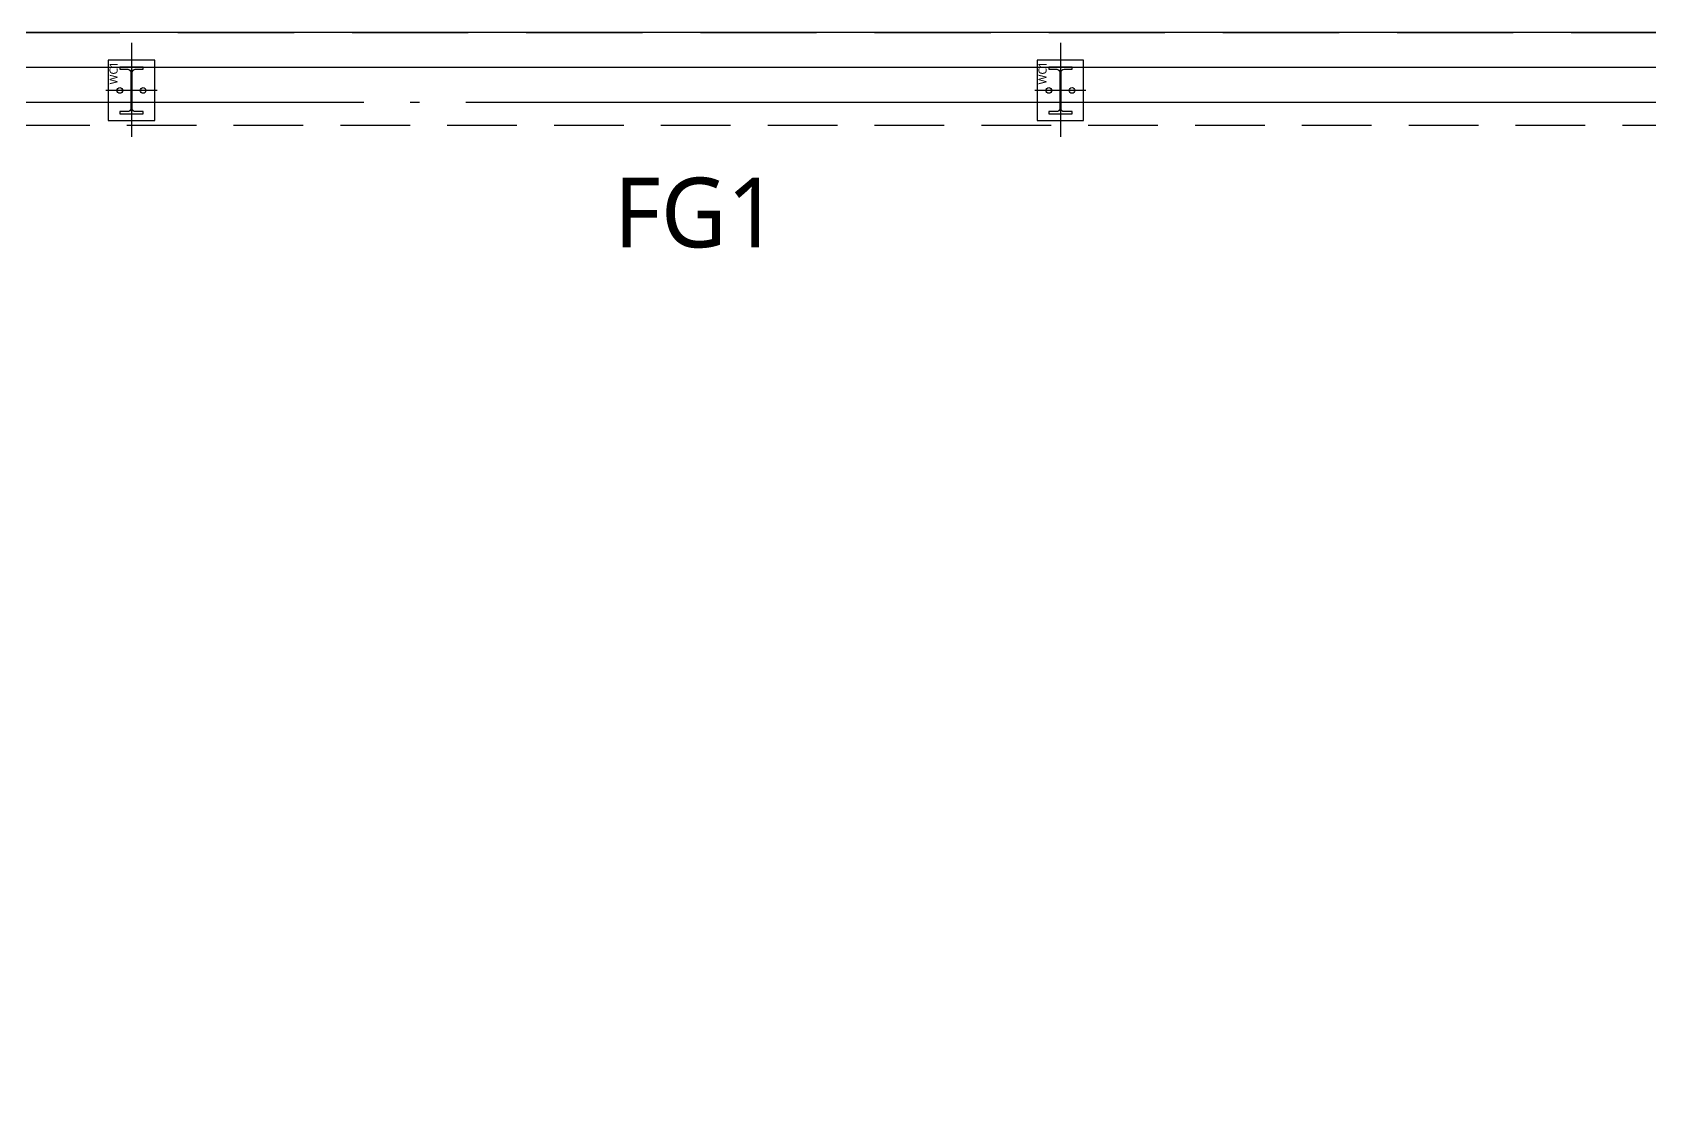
# Model space of a CAD drawing. Header units: millimetres. Extents: x -734060 to 504600, y -7739 to 118800.
# Drawn here: x 69073 to 76037, y 81537 to 86200 of the extents above; entities that cross this region are included whole.
import ezdxf
from ezdxf.enums import TextEntityAlignment as Align

# ---------------------------------------------------------------- set-up
doc = ezdxf.new("R2010")
doc.units = ezdxf.units.MM
doc.header["$LTSCALE"] = 200
for name, pattern in [('CEN-GAUN', [32.2, 30, -1, 0.2, -1]), ('HID', [2.3, 1.5, -0.8]), ('HID2-GAUN', [3.75, 2.5, -1.25])]:
    doc.linetypes.add(name, pattern=pattern)
doc.layers.get('DEFPOINTS').update_dxf_attribs({"color": 137})
for name, color, linetype in [('CEN', 1, 'CEN-GAUN'), ('G', 3, 'Continuous'), ('Slab Line', 7, 'Continuous'), ('STEEL BASE', 13, 'Continuous'), ('WAL', 3, 'Continuous')]:
    doc.layers.add(name, color=color, linetype=linetype)
doc.layers.add('TEMP', color=171, linetype='Continuous', plot=False)
doc.styles.add('스타일1', font='malgun.ttf')
doc.styles.add('울릉도L', font='malgun.ttf')

# ---------------------------------------------------------------- blocks, each defined once
blk = doc.blocks.new('S-WC1')
at = {"layer": 'DEFPOINTS'}
for p, q in [((0, 205), (0, -199)), ((110, 0), (-110, 0))]:
    blk.add_line(p, q, dxfattribs=at)
at = {"layer": 'STEEL BASE'}
blk.add_lwpolyline([(100, 130), (-100, 130), (-100, -130), (100, -130)], close=True, dxfattribs=at)
for centre in [(-50, 0), (50, 0)]:
    blk.add_circle(centre, 12, dxfattribs=at)
at = {"layer": 'WAL'}
blk.add_lwpolyline([(50, -100), (50, -91), (16, -91, -0.414214), (3, -78), (3, 78, -0.414214), (16, 91), (50, 91), (50, 100), (-50, 100), (-50, 91), (-16, 91, -0.414214), (-3, 78), (-3, -78, -0.414214), (-16, -91), (-50, -91), (-50, -100)], format="xyb", close=True, dxfattribs=at)
at = {"layer": 'TEMP', "style": '스타일1'}
blk.add_text('WC1', height=35, rotation=90, dxfattribs=at).set_placement((-59.6, 26))
blk = doc.blocks.new('x-stu-1Fcol')
for p in [(28000, 50), (32000, 50)]:
    blk.add_blockref('S-WC1', p)

msp = doc.modelspace()

# ---------------------------------------------------------------- linework, layer by layer
at = {"layer": 'CEN'}
msp.add_line((32300, 85900), (117500, 85900), dxfattribs=at)
at = {"layer": 'DEFPOINTS'}
msp.add_lwpolyline([(41350, 86050), (112650, 86050), (112650, 42750), (41350, 42750)], close=True, dxfattribs=at)
at = {"layer": 'G', "color": 7, "linetype": 'HID2-GAUN'}
msp.add_lwpolyline([(41200, 86200), (112800, 86200), (112800, 42600), (41200, 42600)], close=True, dxfattribs=at)
at = {"layer": 'G', "color": 252, "linetype": 'HID'}
msp.add_lwpolyline([(65800, 85800), (77200, 85800)], dxfattribs=at)
at = {"layer": 'Slab Line'}
msp.add_lwpolyline([(112800, 86200), (41200, 86200), (41200, 42600), (112800, 42600), (113100, 42600), (113100, 56870), (112800, 56870)], dxfattribs=at)

# ---------------------------------------------------------------- block references
msp.add_blockref('x-stu-1Fcol', (41500, 85900))

# ---------------------------------------------------------------- texts
at = {"layer": 'DEFPOINTS', "style": '울릉도L'}
msp.add_text('FG1', height=300, dxfattribs=at).set_placement((71931.897, 85274.667, 0), align=Align.CENTER)

doc.saveas('drawing.dxf')
